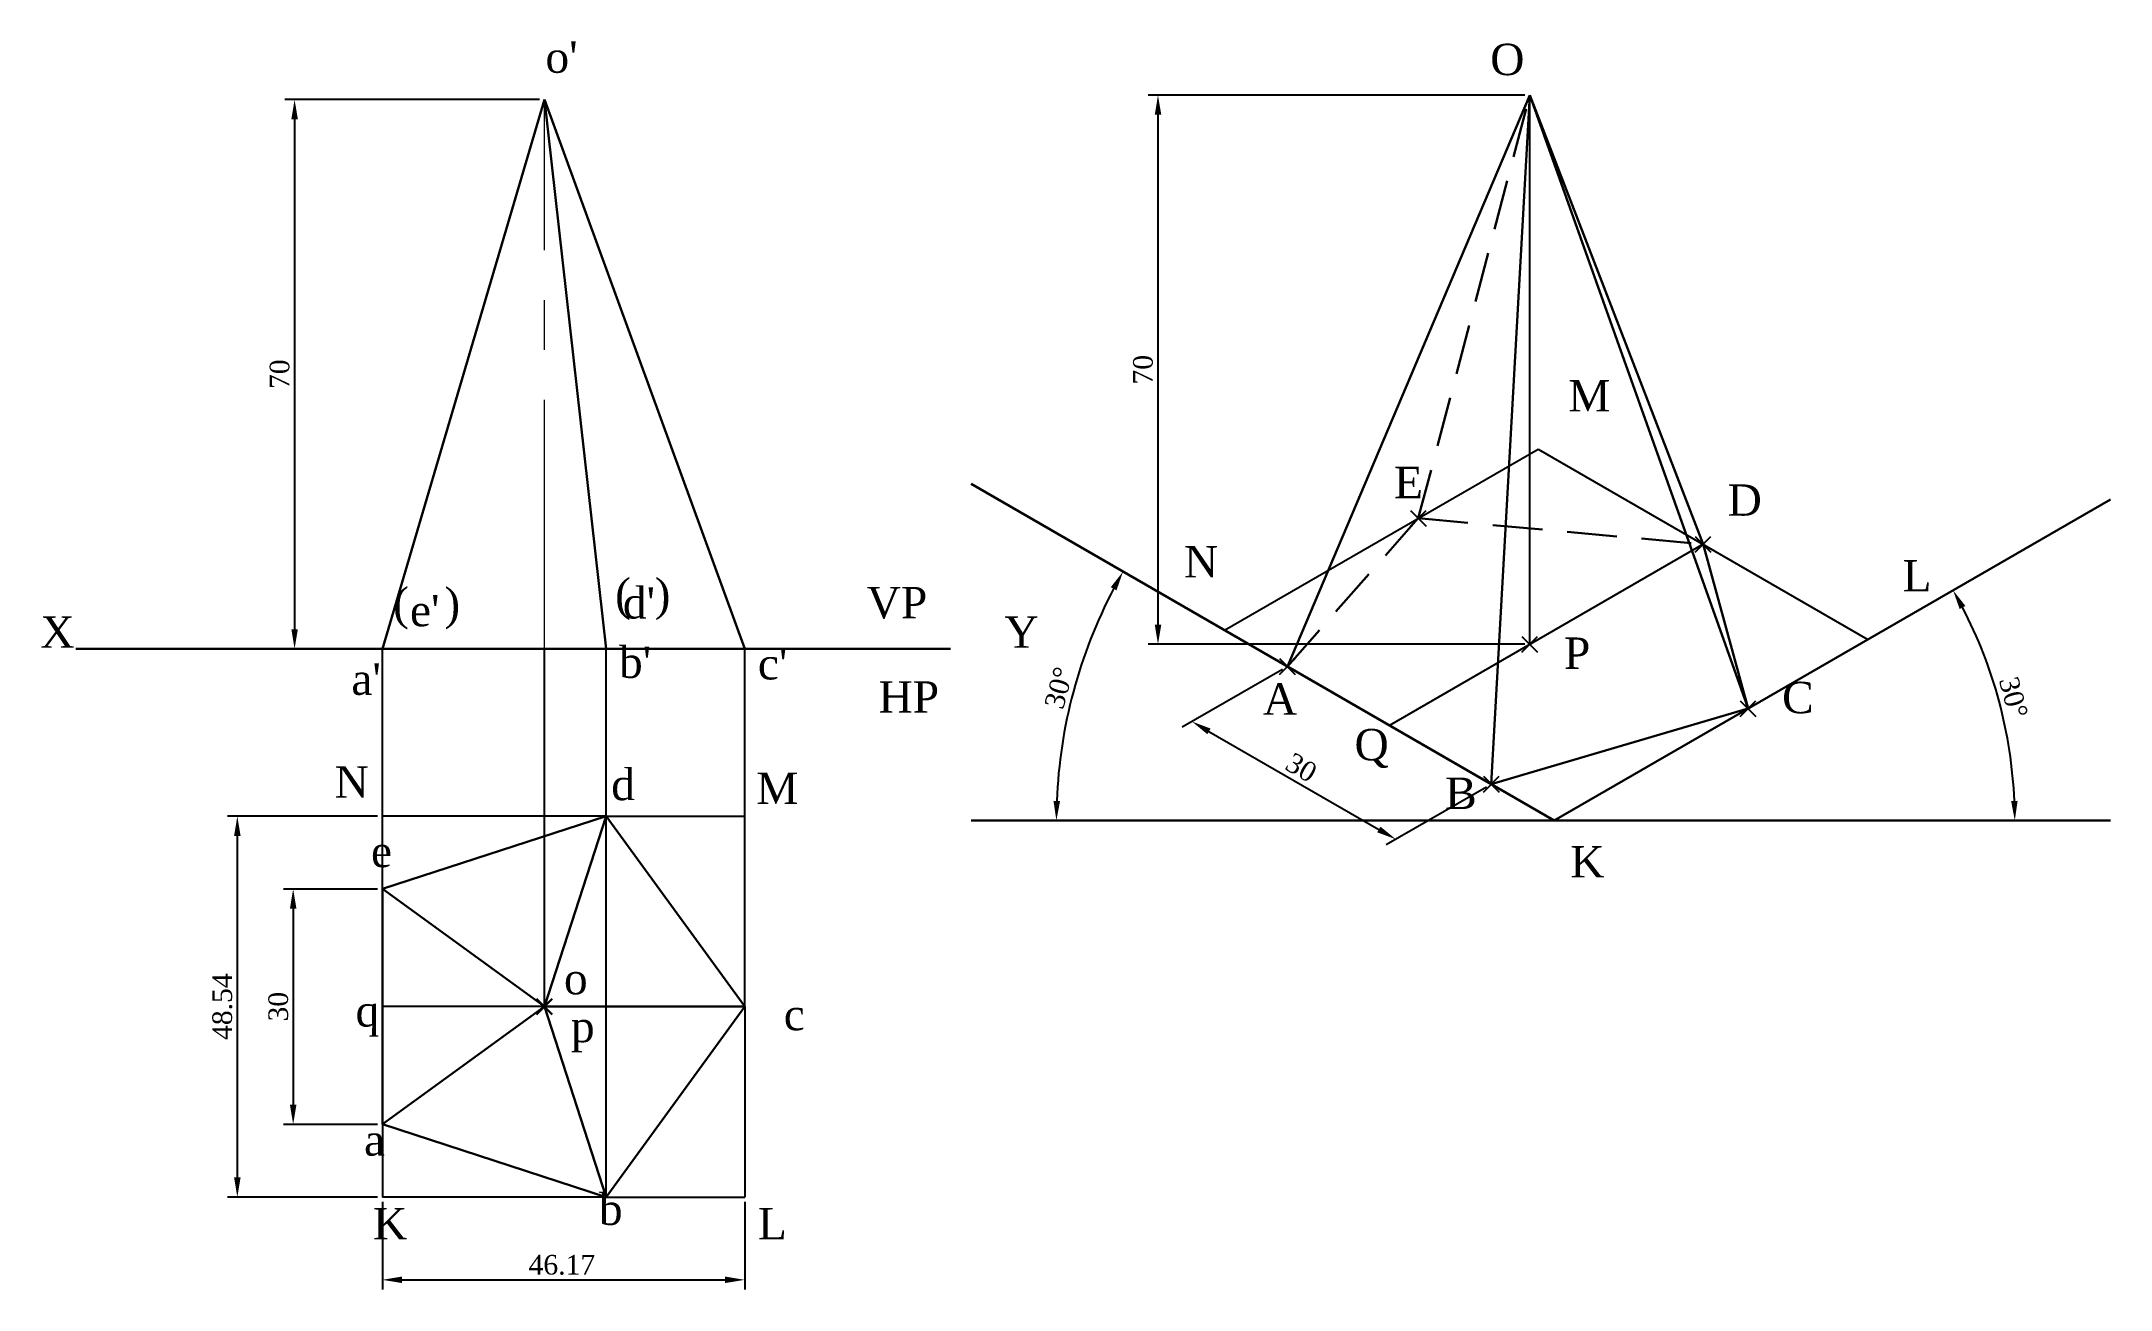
# Model space of a CAD drawing. Header units: millimetres. Extents: x -590 to -326, y 117 to 276.
import ezdxf

# ---------------------------------------------------------------- set-up
doc = ezdxf.new("R2010")
doc.units = ezdxf.units.MM
doc.header["$PDMODE"] = 3
doc.header["$PDSIZE"] = 1
doc.linetypes.add('CENTER', pattern=[50.8, 31.75, -6.35, 6.35, -6.35])
doc.linetypes.add('HIDDEN', pattern=[9.525, 6.35, -3.175])
for name, color, linetype, lineweight in [('Axis', 250, 'Continuous', 30), ('Center', 6, 'CENTER', 9), ('Dimension', 3, 'Continuous', 9), ('Hidden', 5, 'HIDDEN', 30), ('Thick', 1, 'Continuous', 30)]:
    doc.layers.add(name, color=color, linetype=linetype, lineweight=lineweight)
doc.layers.add('Thin', color=4, linetype='Continuous')
doc.styles.add('Drawing', font='times.ttf')
doc.styles.get("Standard").update_dxf_attribs({"font": 'times.ttf'})
doc.dimstyles.new('Copy of ISO-25', dxfattribs={"dimtxt": 2.5, "dimasz": 2.5, "dimexe": 1.25, "dimexo": 0.625, "dimtad": 1, "dimtoh": 1, "dimdsep": 46, "dimtxsty": 'Standard', "dimcen": 2.5, "dimadec": 0, "dimazin": 0, "dimtfac": 1, "dimtmove": 0, "dimatfit": 3, "dimfxl": 1, "dimarcsym": 0})

# ---------------------------------------------------------------- blocks, each defined once
blk = doc.blocks.new('*D1')
at = {"layer": 'Defpoints', "color": 0, "transparency": 16777216}
for p in [(-546.19, 177.51), (-564.69, 128.97), (-546.19, 128.97)]:
    blk.add_point(p, dxfattribs=at)
at = {"layer": 'Dimension', "color": 0, "lineweight": -2, "transparency": 16777216}
for p, q in [((-546.81, 177.51), (-565.94, 177.51)), ((-564.69, 175.01), (-564.69, 131.47)), ((-546.81, 128.97), (-565.94, 128.97))]:
    blk.add_line(p, q, dxfattribs=at)
at = {"layer": 'Dimension', "color": 0, "transparency": 16777216}
for points in [[(-565.1, 175.01), (-564.27, 175.01), (-564.69, 177.51)], [(-565.1, 131.47), (-564.27, 131.47), (-564.69, 128.97)]]:
    blk.add_solid(points, dxfattribs=at)
at = {"layer": 'Dimension', "color": 0, "transparency": 16777216, "insert": (-566.59, 153.24), "char_height": 2.5, "attachment_point": 5, "rotation": 90}
blk.add_mtext('48.54', dxfattribs=at)
blk = doc.blocks.new('*D2')
at = {"layer": 'Defpoints', "color": 0, "transparency": 16777216}
for p in [(-546.19, 168.24), (-557.57, 138.24), (-546.19, 138.24)]:
    blk.add_point(p, dxfattribs=at)
at = {"layer": 'Dimension', "color": 0, "lineweight": -2, "transparency": 16777216}
for p, q in [((-546.81, 168.24), (-558.82, 168.24)), ((-557.57, 165.74), (-557.57, 140.74)), ((-546.81, 138.24), (-558.82, 138.24))]:
    blk.add_line(p, q, dxfattribs=at)
at = {"layer": 'Dimension', "color": 0, "transparency": 16777216}
for points in [[(-557.98, 165.74), (-557.15, 165.74), (-557.57, 168.24)], [(-557.98, 140.74), (-557.15, 140.74), (-557.57, 138.24)]]:
    blk.add_solid(points, dxfattribs=at)
at = {"layer": 'Dimension', "color": 0, "transparency": 16777216, "insert": (-559.46, 153.24), "char_height": 2.5, "attachment_point": 5, "rotation": 90}
blk.add_mtext('30', dxfattribs=at)
blk = doc.blocks.new('*D3')
at = {"layer": 'Defpoints', "color": 0, "transparency": 16777216}
for p in [(-525.54, 268.86), (-557.39, 198.86), (-525.54, 198.86)]:
    blk.add_point(p, dxfattribs=at)
at = {"layer": 'Dimension', "color": 0, "lineweight": -2, "transparency": 16777216}
for p, q in [((-526.17, 268.86), (-558.64, 268.86)), ((-557.39, 266.36), (-557.39, 201.36)), ((-526.17, 198.86), (-558.64, 198.86))]:
    blk.add_line(p, q, dxfattribs=at)
at = {"layer": 'Dimension', "color": 0, "transparency": 16777216}
for points in [[(-557.8, 266.36), (-556.97, 266.36), (-557.39, 268.86)], [(-557.8, 201.36), (-556.97, 201.36), (-557.39, 198.86)]]:
    blk.add_solid(points, dxfattribs=at)
at = {"layer": 'Dimension', "color": 0, "transparency": 16777216, "insert": (-559.29, 233.86), "char_height": 2.5, "attachment_point": 5, "rotation": 90}
blk.add_mtext('70', dxfattribs=at)
blk = doc.blocks.new('*D4')
at = {"layer": 'Defpoints', "color": 0, "transparency": 16777216}
for p in [(-546.19, 128.97), (-500.02, 128.97), (-500.02, 118.42)]:
    blk.add_point(p, dxfattribs=at)
at = {"layer": 'Dimension', "color": 0, "lineweight": -2, "transparency": 16777216}
for p, q in [((-546.19, 128.35), (-546.19, 117.17)), ((-500.02, 128.35), (-500.02, 117.17)), ((-543.69, 118.42), (-502.52, 118.42))]:
    blk.add_line(p, q, dxfattribs=at)
at = {"layer": 'Dimension', "color": 0, "transparency": 16777216}
for points in [[(-543.69, 118.84), (-543.69, 118.01), (-546.19, 118.42)], [(-502.52, 118.84), (-502.52, 118.01), (-500.02, 118.42)]]:
    blk.add_solid(points, dxfattribs=at)
at = {"layer": 'Dimension', "color": 0, "transparency": 16777216, "insert": (-523.32, 120.32), "char_height": 2.5, "attachment_point": 5}
blk.add_mtext('46.17', dxfattribs=at)
blk = doc.blocks.new('*D5')
at = {"layer": 'Defpoints', "color": 0, "transparency": 16777216}
for p in [(-325.92, 217.91), (-339.03, 187.16), (-471.17, 176.97), (-396.83, 176.97), (-325.92, 176.97)]:
    blk.add_point(p, dxfattribs=at)
at = {"layer": 'Dimension', "color": 0, "lineweight": -2, "transparency": 16777216}
blk.add_arc((-396.83, 176.97), 58.7, 2.4406, 27.5594, dxfattribs=at)
at = {"layer": 'Dimension', "color": 0, "transparency": 16777216}
for points in [[(-345.16, 203.92), (-344.43, 204.33), (-346, 206.32)], [(-337.77, 179.48), (-338.6, 179.46), (-338.13, 176.97)]]:
    blk.add_solid(points, dxfattribs=at)
at = {"layer": 'Dimension', "color": 0, "transparency": 16777216, "insert": (-338.3, 192.65), "char_height": 2.5, "attachment_point": 5, "rotation": 285}
blk.add_mtext('30°', dxfattribs=at)
blk = doc.blocks.new('*D6')
at = {"layer": 'Defpoints', "color": 0, "transparency": 16777216}
for p in [(-471.17, 219.89), (-456.46, 198.67), (-471.17, 176.97), (-396.83, 176.97), (-325.92, 176.97)]:
    blk.add_point(p, dxfattribs=at)
at = {"layer": 'Dimension', "color": 0, "lineweight": -2, "transparency": 16777216}
blk.add_arc((-396.83, 176.97), 63.46, 152.2573, 177.7427, dxfattribs=at)
at = {"layer": 'Dimension', "color": 0, "transparency": 16777216}
for points in [[(-453.36, 206.71), (-452.63, 206.31), (-451.79, 208.7)], [(-459.82, 179.46), (-460.66, 179.48), (-460.29, 176.97)]]:
    blk.add_solid(points, dxfattribs=at)
at = {"layer": 'Dimension', "color": 0, "transparency": 16777216, "insert": (-459.96, 193.88), "char_height": 2.5, "attachment_point": 5, "rotation": 75}
blk.add_mtext('30°', dxfattribs=at)
blk = doc.blocks.new('*D7')
at = {"layer": 'Defpoints', "color": 0, "transparency": 16777216}
for p in [(-430.84, 196.6), (-404.86, 181.6), (-417.02, 174.58)]:
    blk.add_point(p, dxfattribs=at)
at = {"layer": 'Dimension', "color": 0, "lineweight": -2, "transparency": 16777216}
for p, q in [((-431.46, 196.24), (-444.25, 188.86)), ((-440.84, 188.33), (-419.19, 175.83)), ((-405.48, 181.24), (-418.27, 173.86))]:
    blk.add_line(p, q, dxfattribs=at)
at = {"layer": 'Dimension', "color": 0, "transparency": 16777216}
for points in [[(-440.63, 188.69), (-441.05, 187.97), (-443, 189.58)], [(-418.98, 176.19), (-419.4, 175.47), (-417.02, 174.58)]]:
    blk.add_solid(points, dxfattribs=at)
at = {"layer": 'Dimension', "color": 0, "transparency": 16777216, "insert": (-429.07, 183.72), "char_height": 2.5, "attachment_point": 5, "rotation": 330}
blk.add_mtext('30', dxfattribs=at)
blk = doc.blocks.new('*D8')
at = {"layer": 'Defpoints', "color": 0, "transparency": 16777216}
for p in [(-399.96, 269.43), (-447.34, 199.43), (-399.96, 199.43)]:
    blk.add_point(p, dxfattribs=at)
at = {"layer": 'Dimension', "color": 0, "lineweight": -2, "transparency": 16777216}
for p, q in [((-400.59, 269.43), (-448.59, 269.43)), ((-447.34, 266.93), (-447.34, 201.93)), ((-400.59, 199.43), (-448.59, 199.43))]:
    blk.add_line(p, q, dxfattribs=at)
at = {"layer": 'Dimension', "color": 0, "transparency": 16777216}
for points in [[(-447.75, 266.93), (-446.92, 266.93), (-447.34, 269.43)], [(-447.75, 201.93), (-446.92, 201.93), (-447.34, 199.43)]]:
    blk.add_solid(points, dxfattribs=at)
at = {"layer": 'Dimension', "color": 0, "transparency": 16777216, "insert": (-449.24, 234.43), "char_height": 2.5, "attachment_point": 5, "rotation": 90}
blk.add_mtext('70', dxfattribs=at)

msp = doc.modelspace()

# ---------------------------------------------------------------- linework, layer by layer
at = {"layer": 'Axis'}
for p, q in [((-396.829, 176.968), (-471.172, 219.89)), ((-396.829, 176.968), (-325.918, 217.909)), ((-585.262, 198.861), (-473.782, 198.861)), ((-471.172, 176.968), (-325.918, 176.968))]:
    msp.add_line(p, q, dxfattribs=at)
at = {"layer": 'Center'}
for p in [(-525.541, 198.861), (-525.541, 268.861)]:
    msp.add_line(p, (-525.541, 268.861), dxfattribs=at)
at = {"layer": 'Hidden'}
for q in [(-399.964, 269.428), (-430.838, 196.603), (-377.863, 212.188)]:
    msp.add_line((-414.157, 215.504), q, dxfattribs=at)
at = {"layer": 'Thick'}
for p, q in [((-399.964, 269.428), (-430.838, 196.603)), ((-404.858, 181.603), (-399.964, 269.428)), ((-372.12, 191.234), (-399.964, 269.428)), ((-377.863, 212.188), (-399.964, 269.428)), ((-525.541, 268.861), (-546.186, 198.861)), ((-525.541, 268.861), (-500.021, 198.861)), ((-517.655, 198.861), (-525.541, 268.861)), ((-372.12, 191.234), (-377.863, 212.188)), ((-546.186, 198.861), (-500.021, 198.861)), ((-430.838, 196.603), (-404.858, 181.603)), ((-404.858, 181.603), (-372.12, 191.234)), ((-546.186, 168.244), (-517.655, 177.514)), ((-525.541, 153.244), (-517.655, 177.514)), ((-500.021, 153.244), (-517.655, 177.514)), ((-546.186, 168.244), (-546.186, 138.244)), ((-525.541, 153.244), (-546.186, 168.244)), ((-546.186, 138.244), (-525.541, 153.244)), ((-525.541, 153.244), (-517.655, 128.973)), ((-525.541, 153.244), (-500.021, 153.244)), ((-517.655, 128.973), (-500.021, 153.244)), ((-546.186, 138.244), (-517.655, 128.973))]:
    msp.add_line(p, q, dxfattribs=at)
msp.add_point((-525.541, 153.244), dxfattribs=at)
at = {"layer": 'Thin'}
for p, q in [((-399.964, 199.428), (-399.964, 269.428)), ((-438.866, 201.238), (-398.882, 224.323)), ((-398.882, 224.323), (-356.845, 200.053)), ((-377.863, 212.188), (-417.848, 189.103)), ((-396.829, 176.968), (-438.866, 201.238)), ((-546.186, 168.244), (-546.186, 198.861)), ((-525.541, 153.244), (-525.541, 198.861)), ((-517.655, 177.514), (-517.655, 198.861)), ((-500.021, 177.514), (-500.021, 198.861)), ((-396.829, 176.968), (-356.845, 200.053)), ((-517.655, 177.514), (-546.186, 177.514)), ((-546.186, 168.244), (-546.186, 177.514)), ((-517.655, 177.514), (-500.021, 177.514)), ((-517.655, 128.973), (-517.655, 177.514)), ((-500.021, 153.244), (-500.021, 177.514)), ((-525.541, 153.244), (-546.186, 153.244)), ((-500.021, 153.244), (-500.021, 128.973)), ((-546.186, 138.244), (-546.186, 128.973)), ((-517.655, 128.973), (-546.186, 128.973)), ((-517.655, 128.973), (-500.021, 128.973))]:
    msp.add_line(p, q, dxfattribs=at)
for p in [(-414.157, 215.504), (-377.863, 212.188), (-399.964, 199.428), (-430.838, 196.603), (-372.12, 191.234), (-404.858, 181.603)]:
    msp.add_point(p, dxfattribs=at)

# ---------------------------------------------------------------- texts
at = {"layer": 'Axis', "style": 'Drawing'}
for s, p in [("o'", (-525.414, 272.286)), ('O', (-404.99, 271.991)), ('M', (-395.046, 229.109)), ('E', (-417.248, 218.058)), ('D', (-374.732, 215.817)), ('N', (-444.033, 207.949)), ('L', (-352.437, 206.165)), ('(   )          ', (-544.843, 202.617)), ("e'", (-542.681, 201.733)), ('(  )', (-516.528, 203.796)), ("d'", (-515.545, 202.715)), ('VP', (-484.471, 202.749)), ('X', (-589.794, 198.991)), ('Y', (-466.917, 198.991)), ("b'", (-516.037, 195.151)), ("c'", (-498.34, 194.954)), ('P', (-395.599, 196.302)), ("a'", (-550.153, 192.989)), ('HP', (-482.966, 190.722)), ('A', (-433.966, 190.449)), ('C', (-367.793, 190.649)), ('Q', (-422.289, 184.644)), ('N', (-552.281, 179.876)), ('d', (-517.026, 179.565)), ('M', (-498.533, 179.078)), ('B', (-410.74, 178.446)), ('e', (-547.653, 171.031)), ('K', (-394.79, 169.708)), ('o', (-523.054, 154.821)), ('q', (-549.616, 150.705)), ('c', (-495.038, 150.237)), ('p', (-522.161, 148.723)), ('a', (-548.537, 134.249)), ('b', (-518.597, 125.422)), ('K', (-547.395, 123.58)), ('L', (-498.334, 123.58))]:
    msp.add_text(s, height=4, dxfattribs=at).set_placement(p)

# ---------------------------------------------------------------- dimensions: what is measured, and where the dimension line sits
at = {"layer": 'Dimension'}
for p1, p2, distance, picture, middle in [((-399.964, 269.428), (-399.964, 199.428), -47.371, '*D8', (-449.235, 234.428)), ((-430.838, 196.603), (-404.858, 181.603), -12.166, '*D7', (-429.066, 183.721))]:
    dim = msp.add_aligned_dim(p1=p1, p2=p2, distance=distance, dimstyle='Copy of ISO-25', dxfattribs=at)
    dim.commit()
    dim.dimension.update_dxf_attribs({"geometry": picture, "text_midpoint": middle})
for base, p1, p2, picture, middle in [((-557.387, 198.861), (-525.541, 268.861), (-525.541, 198.861), '*D3', (-559.287, 233.861)), ((-564.688, 128.973), (-546.186, 177.514), (-546.186, 128.973), '*D1', (-566.588, 153.244)), ((-557.567, 138.244), (-546.186, 168.244), (-546.186, 138.244), '*D2', (-559.463, 153.244))]:
    dim = msp.add_linear_dim(base=base, p1=p1, p2=p2, angle=90, dimstyle='Copy of ISO-25', dxfattribs=at)
    dim.commit()
    dim.dimension.update_dxf_attribs({"geometry": picture, "text_midpoint": middle})
for base, line1, line2, picture, middle in [((-456.462, 198.673), ((-396.829, 176.968), (-471.172, 219.89)), ((-471.172, 176.968), (-325.918, 176.968)), '*D6', (-459.959, 193.884)), ((-339.026, 187.16), ((-471.172, 176.968), (-325.918, 176.968)), ((-396.829, 176.968), (-325.918, 217.909)), '*D5', (-338.302, 192.65))]:
    dim = msp.add_angular_dim_2l(base=base, line1=line1, line2=line2, dimstyle='Copy of ISO-25', dxfattribs=at)
    dim.commit()
    dim.dimension.update_dxf_attribs({"geometry": picture, "text_midpoint": middle})
dim = msp.add_linear_dim(base=(-500.0211, 118.4242), p1=(-546.1863, 128.9734), p2=(-500.0211, 128.9734), dimstyle='Copy of ISO-25', dxfattribs=at)
dim.commit()
dim.dimension.update_dxf_attribs({"geometry": '*D4', "text_midpoint": (-523.3201, 118.4242), "dimtype": 160})

doc.saveas('drawing.dxf')
